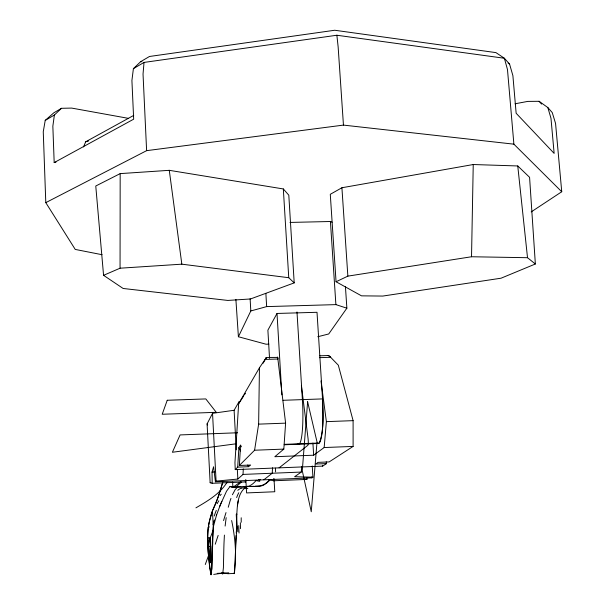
<?xml version="1.0" encoding="UTF-8"?>
<svg xmlns="http://www.w3.org/2000/svg" width="605" height="605" viewBox="0 0 605 605"><rect width="100%" height="100%" fill="white"/><g stroke="black" fill="none" stroke-linecap="round" stroke-linejoin="round"><path stroke-width="0.91" d="M103.568 275.32L120.055 268.204L120.176 173.612L169.279 170.323L283.329 188.949L288.804 195.173L294.204 282.89L250.485 298.968L227.813 300.435L123.14 288.472L103.568 275.32L95.764 186.015L120.176 173.612M222.663 482.631L217.944 497.688L212.461 510.854L213.293 526.993L211.765 569.426L211.024 574.75L209.663 567.558L208.203 551.427L207.651 538.995L207.954 529.277L209.111 522.531L212.461 510.854L215.94 503.095L219.638 492.644M236.789 513.978L236.865 525.957L234.324 573.404L228.13 573.721L222.995 573.094L213.739 574.402M208.665 546.451L208.906 540.741L209.89 537.807L210.737 547.911L210.457 562.695L209.27 554.483A48.392 4.537 87.6 0 1 209.012 551.624L208.665 546.512A4.598 0.424 87.6 0 1 208.634 544.757C209.935 523.212 211.826 558.959 210.351 562.635L208.665 546.451L210.495 546.368M259.447 367.787L238.65 403.671L234.952 462.666L235.232 469.609L237.712 467.128L248.511 466.697L250.651 465.033L239.353 465.487L254.592 450.233L258.637 424.135L259.447 367.787L265.293 359.12M212.234 546.391L211.81 568.352L211.024 574.75C207.863 553.809 204.671 531.303 212.461 510.854M336.055 281.756L347.86 276.13L471.529 256.754L473.239 164.53L517.759 165.959L529.579 177.31L535.357 263.999L501.061 278.202L382.791 296.064L361.518 295.845L336.055 281.756L330.285 194.303L341.916 187.747L473.239 164.53M236.774 514.711C237.41 504.857 237.636 491.283 247.649 486.163M245.622 480.113L245.638 481.928L212.189 483.297L212.037 472.097L213.58 466.75L215.41 481.799L216.083 481.126L237.848 479.039L243.021 474.418L243.301 468.928M224.41 535.092L224.016 542.791A80.14 8.258 87.4 0 0 223.865 547.389L223.404 567.808L222.678 574.16L221.937 572.443M237.712 467.128L238.884 447.685L240.578 445.159L241.418 446.815M239.353 465.487L240.578 445.159M272.552 467.763L272.212 473.246L263.81 479.825M319.863 355.793L327.993 355.536A3.494 0.862 51.4 0 1 328.371 355.475A4.023 0.991 51.4 0 1 329.022 355.816A4.848 1.195 51.4 0 1 329.823 356.451L338.324 365.193L353.101 420.649L353.108 446.414L324.159 447.541L313.662 455.202L274.814 456.722L283.821 449.099L285.605 423.145L277.687 357.404L266.442 357.464L266.018 358.062M312.24 465.963L312.936 477.179L294.62 476.725L301.275 472.066L301.691 466.599M515.097 103.788L527.779 101.398L539.115 101.3L547.843 107.561L550.981 118.293L554.142 153.398L516.141 113.256L512.889 75.625L509.584 64.145L504.381 58.254L336.872 35.241L144.028 62.421L143.037 74.082L146.614 150.66L45.791 202.645L75.239 249.426L102.086 254.713M324.159 447.541L326.382 421.64L320.983 380.953M225.128 526.063L226.172 517.623M531.198 211.909L561.742 191.747L513.887 144.164L507.482 69.567L504.381 58.254L495.926 52.612L334.724 30.25L149.48 56.477L140.655 61.672L133.395 68.66L131.913 80.51L133.675 119.177L54.185 162.594L52.847 126.211L54.389 115.018L61.483 108.303L71.647 108.083L128.283 118.33M237.387 505.75L238.279 500.615M61.483 108.303L53.837 112.81L45.216 120.403L43.258 131.754L45.791 202.645M213.293 526.993L216.598 514.855M228.236 507.255L230.074 500.955A484.166 51.538 86.1 0 1 230.951 498.429M222.806 482.064L219.706 492.425M216.356 515.596L220.341 504.857L226.535 491.184L229.983 486.526L231.692 486.859M219.66 506.506L221.853 501.303M83.505 146.924L85.713 141.767L133.735 115.389M232.426 494.739L235.269 489.483L237.856 486.775M268.847 344.124L266.041 344.215L238.4 336.743L250.81 310.962L250.115 298.719M212.189 483.297L210.139 482.737L207.091 423.886L212.537 413.328L234.105 410.273L239.172 401.486L239.391 402.62M284.206 444.357L319.274 443.011C324.635 429.074 322.639 413.533 322.533 398.907L317.012 312.293L277.014 313.458L267.886 330.164L269.535 358.326M266.442 357.502L263.13 363.189M207.651 538.995L208.468 537.565M243.633 396.109L238.65 403.671M244.382 394.967L244.76 394.392M245.131 393.817L245.509 393.242M227.034 482.298C219.804 493.998 207.485 501.091 195.922 507.852M265.451 358.894L265.928 358.19M345.432 286.664L346.869 308.179L328.727 333.968L317.776 336.735M266.389 357.54L265.096 359.423L277.99 359.007A4.235 0.567 88.1 0 0 277.347 357.169M256.278 480.257C253.17 484.121 248.368 487.955 243.097 486.48M241.365 482.109L237.213 485.838A699.493 71.057 89.9 0 1 233.379 487.29L231.912 486.987M269.8 480.052L264.181 484.726A698.041 80.548 -89.9 0 1 259.825 486.201L255.295 486.117M234.067 573.661L233.764 573.192L234.324 573.404C236.782 555.768 235.3 537.913 231.647 520.542M270.072 479.599C265.512 485.845 258.07 486.791 250.954 486.435M279.079 467.854L307.854 445.31A4.348 0.643 87.8 0 0 308.089 438.791L301.381 385.483M240.813 481.693L232.902 487.32L229.983 486.526M208.128 527.741L209.406 526.849M215.41 481.799L311.893 477.859L312.936 477.179M235.232 469.609L322.669 466.115L326.564 463.589L326.239 461.766M353.108 446.414L329.15 461.917L317.98 462.364L315.878 464.02L326.564 463.589M45.216 120.403L54.389 115.018M133.395 68.66L144.028 62.421M210.139 482.737L210.835 482.533M250.81 310.962L266.646 306.606L335.888 304.618L346.869 308.179M54.185 162.594L55.993 162.148M85.713 141.767L88.451 141.109M327.993 355.536L329.823 356.451A5.679 1.399 51.4 0 1 330.701 357.298L319.5 357.661M235.935 443.828L172.395 452.26L180.093 434.927L237.606 432.772M146.614 150.66L343.451 125.099L513.887 144.164M120.055 268.204L181.833 264.173L288.751 277.71L294.204 282.89M241.024 486.836L232.902 487.32L232.607 481.981M217.218 573.366L228.773 572.822M232.403 487.222L254.312 486.284M212.037 472.097L214.835 471.983M243.021 474.418L301.275 472.066M258.592 479.523L260.332 479.447M268.923 479.848L273.755 480.778L306.916 479.425L306.916 477.337M284.335 444.773L318.23 443.473M254.592 450.233L283.821 449.099M258.637 424.135L285.605 423.145M326.382 421.64L353.101 420.649M283.034 400.298L322.533 398.907A37.767 5.823 87.9 0 1 317.663 443.208M289.976 222.428L330.421 221.506L332.107 222.179M140.655 61.672L141.918 61.672M471.529 256.754L527.515 257.707L535.357 263.999M305.729 479.228L306.916 479.425M255.287 480.438L259.711 481.353L259.696 479.493M245.161 481.822L245.638 481.928M508.155 63.132L509.584 64.145M539.115 101.3L541.588 104.098M547.843 107.561L552.244 112.56L555.564 123.428L561.742 191.747M207.091 423.886L207.621 424.793M238.884 447.685L240.563 450.997M247.679 465.048L248.511 466.697M322.352 465.26L322.669 466.115M311.734 476.921L311.893 477.859M169.279 170.323L181.833 264.173M336.872 35.241L338.142 46.865L343.451 125.099M517.759 165.959L527.515 257.707M341.916 187.747L347.86 276.13M235.889 299.422L238.4 336.743M330.421 221.506L335.888 304.618M312.906 443.064L313.662 455.202M296.987 311.953L302.394 399.618A37.82 5.422 87.9 0 1 297.962 443.964M283.329 188.949L288.751 277.71M277.014 313.458L281.862 394.853M265.875 293.463L266.646 306.606M273.997 478.578L274.768 491.752L246.583 492.924L245.849 479.727M275.411 468.134L275.615 471.877M234.105 410.273L236.26 449.833M237.341 469.616L237.848 479.039M236.237 514.326L236.865 525.957M212.537 413.328L216.083 481.126M273.74 478.971L273.755 480.778M237.833 531.757A113.967 6.859 83.4 0 1 237.644 526.819M235.557 545.279A92.641 10.194 87.3 0 1 236.056 535.554M236.23 533.134A92.641 10.194 87.3 0 1 236.88 526.055M239.058 533.035A131.958 9.529 82.4 0 1 238.778 525.586M240.525 528.649A183.421 17.923 79.4 0 1 240.359 522.796M241.229 522.236A247.112 30.235 75.7 0 1 241.206 517.767M236.668 497.575A437.559 74.354 63.8 0 1 238.778 492.757M237.773 490.345A409.071 66.731 65.5 0 1 241.161 488.205M241.297 488.084A364.762 56.84 69 0 1 245.38 488.159M245.176 487.668A314.335 47.742 73.1 0 1 247.853 488.621M223.585 520.55A318.306 18.127 -79.9 0 1 226.013 512.579M215.244 544.213A371.568 17.923 -76.2 0 1 218.155 535.41M205.284 564.51A419.363 15.185 -73 0 1 208.589 555.398M209.867 538.745A450.581 12.055 -71.4 0 1 213.338 529.935M217.18 503.655A184.48 20.494 -85.3 0 1 218.828 500.811M220.122 495.563A249.578 21.372 -82 0 1 221.279 494.202M214.253 515.997A132.397 17.999 -87.9 0 1 216.295 510.37M213.104 524.558A114.262 16.842 -88.8 0 1 214.299 519.967M212.219 546.33A92.799 8.992 87.4 0 1 213.308 527.076M207.326 424.166A7.336 0.892 85.9 0 1 207.651 424.899M307.62 401.758L302.281 470.743L311.257 511.754L317.02 441.96L307.62 401.758M167.237 400.268L162.208 414.259L216.257 412.315L205.806 398.922L167.237 400.268"/></g></svg>
